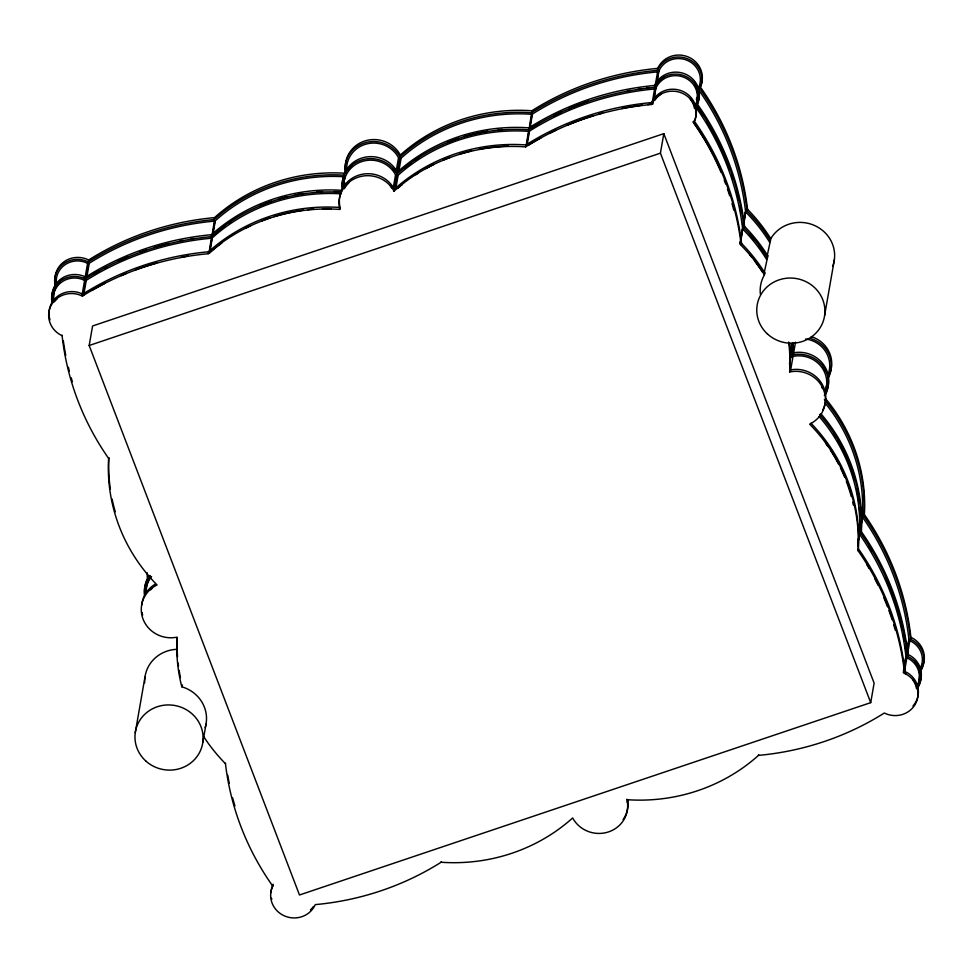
<?xml version="1.0" encoding="UTF-8"?>
<svg xmlns="http://www.w3.org/2000/svg" width="973" height="973" viewBox="0 0 973 973"><rect width="100%" height="100%" fill="white"/><g stroke="black" fill="none" stroke-linecap="round" stroke-linejoin="round"><path stroke-width="1.46" d="M789.553 364.437L791 354.768A174.544 166.468 9.9 0 0 791.28 343.408M791.487 354.865L791.341 352.822A174.544 166.468 9.9 0 0 791.499 349.733M857.724 543.481L859.414 533.496A174.544 166.468 9.9 0 0 819.193 416.566M860.546 527.354L862.394 516.42A174.544 166.468 9.9 0 0 825.858 403.917M205.145 727.695A34.128 32.547 9.9 0 0 181.793 686.804A176.198 168.037 9.9 0 1 177.037 637.145A29.166 27.816 9.9 0 1 143.067 619.132A29.166 27.816 9.9 0 1 157.054 584.968A176.198 168.037 9.9 0 1 108.623 458.417A280.844 267.843 9.9 0 1 62.296 337.351L62.187 335.199M82.121 294.588L84.602 280.406L86.269 280.333A279.19 266.274 9.9 0 1 211.384 238.215L212.345 237.801A174.544 166.468 9.9 0 1 341.207 193.822M85.101 277.512L87.582 263.33L89.248 263.257A279.19 266.274 9.9 0 1 214.364 221.126L215.325 220.713A174.544 166.468 9.9 0 1 344.187 176.745M62.102 335.685A23.23 22.148 9.9 0 1 50.985 305.704A23.23 22.148 9.9 0 1 82.364 296.096L82.705 294.15A280.844 267.843 9.9 0 1 208.563 251.776A176.198 168.037 9.9 0 1 340.112 207.48A29.166 27.816 9.9 0 1 358.417 175.274A29.166 27.816 9.9 0 1 394.369 189.212A176.198 168.037 9.9 0 1 525.919 144.916A280.844 267.843 9.9 0 1 651.776 102.542A23.23 22.148 9.9 0 1 682.511 91.231A23.23 22.148 9.9 0 1 694.26 121.005L694.381 121.175M52.068 302.591A23.23 22.148 9.9 0 1 60.825 280.723A23.23 22.148 9.9 0 1 85.344 279.02L85.685 277.062A280.844 267.843 9.9 0 1 211.542 234.688A176.198 168.037 9.9 0 1 341.632 190.294M55.303 286.585A23.23 22.148 9.9 0 1 63.354 263.975A23.23 22.148 9.9 0 1 88.324 261.944L88.665 259.986A280.844 267.843 9.9 0 1 214.522 217.611A176.198 168.037 9.9 0 1 346.084 173.316M83.155 294.077L85.466 280.844M85.965 277.95L88.446 263.768M83.629 295.464L86.269 280.333M86.938 276.49L89.248 263.257M89.175 345.5L92.581 325.979L663.817 133.642L874.119 683.131L870.713 702.652L299.477 894.99L89.175 345.5L660.412 153.162L663.817 133.642M108.623 458.417L108.733 457.809M82.364 296.096A280.844 267.843 9.9 0 1 208.222 253.722L208.563 251.776M85.344 279.02A280.844 267.843 9.9 0 1 211.202 236.646L211.542 234.688M88.324 261.944A280.844 267.843 9.9 0 1 214.182 219.557L214.522 217.611M211.384 238.215L208.915 253.321M214.364 221.126L211.895 236.244M209.463 252.335L211.944 238.154M212.442 235.259L214.924 221.078M209.864 251.983L212.345 237.801M213.014 233.958L215.325 220.713M135.235 732.815L144.953 677.184M181.793 686.804L182.474 684.956M627.001 799.198L626.916 799.684A29.166 27.816 9.9 0 1 608.624 831.879A29.166 27.816 9.9 0 1 572.671 817.952A176.198 168.037 9.9 0 1 441.122 862.248A280.844 267.843 9.9 0 1 315.264 904.622A23.23 22.148 9.9 0 1 284.53 915.934A23.23 22.148 9.9 0 1 272.781 886.16A280.844 267.843 9.9 0 1 225.468 763.696L225.554 763.209M208.222 253.722A176.198 168.037 9.9 0 1 339.772 209.426L340.076 207.723M344.32 184.396L344.649 182.51M393.238 188.02L395.537 174.775A27.512 26.247 9.9 0 0 363.853 160.983A27.512 26.247 9.9 0 0 343.688 187.57M396.047 171.88L398.529 157.699A27.512 26.247 9.9 0 0 366.833 143.907A27.512 26.247 9.9 0 0 346.668 170.494M272.781 886.16L272.927 885.296M339.772 209.426A29.166 27.816 9.9 0 1 358.076 177.232A29.166 27.816 9.9 0 1 394.029 191.158L394.369 189.212M394.406 188.957L396.546 176.672L395.537 174.775M342.301 190.039A29.166 27.816 9.9 0 1 362.211 159.791A29.166 27.816 9.9 0 1 397.008 174.082L399.526 159.584L398.529 157.699M345.281 172.963A29.166 27.816 9.9 0 1 365.191 142.703A29.166 27.816 9.9 0 1 399.988 157.006L400.329 155.048A176.198 168.037 9.9 0 1 531.878 110.752A280.844 267.843 9.9 0 1 657.736 68.378A23.23 22.148 9.9 0 1 688.47 57.066A23.23 22.148 9.9 0 1 700.219 86.84L700.28 86.938M395.829 188.47L398.139 175.237A174.544 166.468 9.9 0 1 528.461 131.355L529.482 131.112A279.19 266.274 9.9 0 1 654.598 88.981L655.936 88.044A21.576 20.579 9.9 0 1 684.481 77.524A21.576 20.579 9.9 0 1 695.403 105.193L695.233 106.142M398.808 171.394L401.119 158.161A174.544 166.468 9.9 0 1 531.44 114.279L532.462 114.023A279.19 266.274 9.9 0 1 657.578 71.893L658.916 70.956A21.576 20.579 9.9 0 1 687.461 60.448A21.576 20.579 9.9 0 1 698.383 88.117L698.055 90.002M394.029 191.158A176.198 168.037 9.9 0 1 525.578 146.874L525.919 144.916M528.558 129.786L528.898 127.84A280.844 267.843 9.9 0 1 654.756 85.454A23.23 22.148 9.9 0 1 685.491 74.143A23.23 22.148 9.9 0 1 697.24 103.929L696.899 105.875A23.23 22.148 9.9 0 0 685.15 76.101A23.23 22.148 9.9 0 0 654.415 87.412A280.844 267.843 9.9 0 0 528.558 129.786A176.198 168.037 9.9 0 0 397.008 174.082M399.988 157.006A176.198 168.037 9.9 0 1 531.538 112.71L531.878 110.752M528.461 131.355L526.028 146.497M531.44 114.279L529.008 129.421M526.539 145.585L529.02 131.391M529.689 127.548L532 114.315M527.171 144.345L529.482 131.112M529.981 128.205L532.462 114.023M441.122 862.248L441.231 861.628M525.578 146.874A280.844 267.843 9.9 0 1 651.436 104.488L651.776 102.542M654.415 87.412L654.756 85.454M531.538 112.71A280.844 267.843 9.9 0 1 657.395 70.336L657.736 68.378M652.129 103.162L654.598 88.981M655.109 86.086L657.578 71.893M652.919 104.014L653.418 101.18M653.747 99.295L655.559 88.896M656.07 85.989L656.24 85.052M656.568 83.155L658.539 71.807M653.795 100.328L655.936 88.044M656.447 85.138L656.276 86.086A21.576 20.579 9.9 0 1 664.389 76.879M656.775 83.252L658.916 70.956M696.4 99.465L696.729 97.568M695.209 108.635L695.209 106.276M703.552 116.225A279.19 266.274 9.9 0 0 695.877 104.792L696.048 103.843M696.704 100.061L697.033 98.176M698.188 91.559L698.128 89.102M694.26 121.005L693.919 122.963A23.23 22.148 9.9 0 0 682.17 93.177A23.23 22.148 9.9 0 0 651.436 104.488M700.001 88.969L700.219 86.84M739.942 243.615L740.429 240.781M740.599 239.832L742.581 228.485A279.19 266.274 9.9 0 0 695.537 106.75M743.421 223.705L742.922 226.539A279.19 266.274 9.9 0 0 742.594 223.851M743.579 222.756L745.561 211.409A279.19 266.274 9.9 0 0 698.517 89.662M740.003 244.15L740.502 241.316M740.83 239.419L742.581 228.485M743.153 226.125L743.481 224.228M743.81 222.343L745.561 211.409M740.55 243.591L742.642 229.02M743.53 226.514L745.622 211.944M760.387 294.284A34.128 32.547 9.9 0 1 764.474 274.787A176.198 168.037 9.9 0 0 741.231 245.415L741.572 243.469A280.844 267.843 9.9 0 0 695.233 122.403L695.172 122.318M764.255 272.574L767.454 257.711A176.198 168.037 9.9 0 0 744.211 228.339L744.552 226.393A280.844 267.843 9.9 0 0 698.225 105.315L698.042 105.06M767.235 255.498L770.434 240.635A176.198 168.037 9.9 0 0 747.191 211.263L747.532 209.304A280.844 267.843 9.9 0 0 701.205 88.239L701.144 88.154M764.474 274.787L764.814 272.841A176.198 168.037 9.9 0 0 741.572 243.469M767.454 257.711L767.794 255.765A176.198 168.037 9.9 0 0 744.552 226.393M770.434 240.635L770.774 238.677A176.198 168.037 9.9 0 0 747.532 209.304M789.517 363.282L791 354.768M791.341 352.822L791.511 351.873M792.496 346.193L792.995 343.36M791.219 354.914L791.548 353.029M792.545 347.349L793.36 342.63M626.916 799.684A176.198 168.037 9.9 0 0 758.478 755.389A280.844 267.843 9.9 0 0 884.335 713.014A23.23 22.148 9.9 0 0 915.715 703.418A23.23 22.148 9.9 0 0 904.598 673.425A280.844 267.843 9.9 0 0 858.064 550.694A176.198 168.037 9.9 0 0 809.633 424.143A29.166 27.816 9.9 0 0 823.632 389.978A29.166 27.816 9.9 0 0 789.662 371.966L790.003 370.008A176.198 168.037 9.9 0 0 789.371 343.201M825.299 395.014A29.166 27.816 9.9 0 0 822.161 365.216A29.166 27.816 9.9 0 0 792.642 354.89L792.983 352.931A176.198 168.037 9.9 0 0 793.275 343.737M790.55 370.604L793.019 356.422A27.512 26.247 9.9 0 1 820.032 365.203A27.512 26.247 9.9 0 1 824.885 392.034M793.53 353.527L795.513 342.18M824.642 315.337L834.36 259.706M758.478 755.389L758.624 754.537M857.76 542.958L859.414 533.496M860.57 526.819L862.394 516.42M857.712 545.817L859.378 534.031M860.691 528.74L862.358 516.943M858.064 550.694L858.405 548.736A176.198 168.037 9.9 0 0 810.983 423.231M917.612 688.215A23.23 22.148 9.9 0 0 907.578 656.337A280.844 267.843 9.9 0 0 861.056 533.618L861.397 531.659A176.198 168.037 9.9 0 0 820.798 413.622M920.592 671.139A23.23 22.148 9.9 0 0 910.558 639.261A280.844 267.843 9.9 0 0 864.036 516.529L864.377 514.583A176.198 168.037 9.9 0 0 825.651 398.76M903.467 670.665L905.936 656.483A279.19 266.274 9.9 0 0 859.682 534.469M906.362 655.303L908.916 639.407A279.19 266.274 9.9 0 0 862.674 517.393M903.394 672.501L904.051 668.719M904.221 667.77L905.936 656.483M906.374 655.425L907.043 651.642M907.201 650.694L908.916 639.407M904.245 672.89L906.885 657.76L906.033 657.371M907.395 654.865L909.864 640.684L909.013 640.295M904.598 673.425L904.939 671.467A280.844 267.843 9.9 0 0 858.405 548.736M907.578 656.337L907.918 654.391A280.844 267.843 9.9 0 0 861.397 531.659M910.558 639.261L910.898 637.315A280.844 267.843 9.9 0 0 864.377 514.583M202.834 742.241L206.021 724.107M695.549 103.649L695.877 104.792M769.546 242.253L769.594 242.155A174.544 166.468 9.9 0 0 746.011 212.333M763.927 274.459L764.814 272.841M767.794 255.765L766.906 257.383A174.544 166.468 9.9 0 0 758.806 245.476M212.503 236.001L212.686 235.843A174.544 166.468 9.9 0 1 224.787 225.955M209.523 253.089L209.669 252.944A174.544 166.468 9.9 0 1 221.808 243.031M399.526 159.584L401.119 158.161M396.546 176.672L398.139 175.237M792.557 354.634L793.36 354.476M790.879 356.872L793.019 356.422M903.455 672.525L904.136 672.842M85.539 278.752L84.943 278.46A21.576 20.579 9.9 0 0 83.994 278.01M700.803 90.1L700.803 90.1A280.844 267.843 9.9 0 1 747.191 211.263M697.823 107.188L697.884 107.273A280.844 267.843 9.9 0 1 744.211 228.339M694.71 124.094L694.892 124.349A280.844 267.843 9.9 0 1 741.231 245.415M660.412 153.162L870.713 702.652M150.547 589.845A27.512 26.247 9.9 0 1 152.311 588.203M149.003 577.804A27.512 26.247 9.9 0 1 148.881 575.42M54.391 301.861A21.576 20.579 9.9 0 1 57.152 298.76M53.296 299.246A21.576 20.579 9.9 0 1 84.602 280.406M56.276 282.158A21.576 20.579 9.9 0 1 87.582 263.33M91.79 290.513A279.19 266.274 9.9 0 1 105.048 283.265M121.309 275.59A279.19 266.274 9.9 0 1 126.429 273.425M135.502 269.886A279.19 266.274 9.9 0 1 156.726 262.978M181.197 257.2A279.19 266.274 9.9 0 1 188.057 255.984M245.269 228.387A174.544 166.468 9.9 0 1 250.572 225.76M261.469 221.029A174.544 166.468 9.9 0 1 269.874 217.964M274.143 216.59A174.544 166.468 9.9 0 1 303.308 210.192M307.736 209.657A174.544 166.468 9.9 0 1 313.659 209.11M322.501 208.66A174.544 166.468 9.9 0 1 331.306 208.648M344.284 188.738A27.512 26.247 9.9 0 1 348.869 182.863M390.416 186.086A27.512 26.247 9.9 0 1 391.754 187.971M397.616 188.494A174.544 166.468 9.9 0 1 401.958 184.858M415.897 174.69A174.544 166.468 9.9 0 1 418.354 173.109M425.894 168.621A174.544 166.468 9.9 0 1 433.703 164.498M443.141 160.168A174.544 166.468 9.9 0 1 450.049 157.407M459.949 154.026A174.544 166.468 9.9 0 1 471.491 150.888M478.801 149.319A174.544 166.468 9.9 0 1 508.307 146.108M527.998 145.512A279.19 266.274 9.9 0 1 540.964 137.898M549.49 133.398A279.19 266.274 9.9 0 1 555.692 130.358M567.077 125.262A279.19 266.274 9.9 0 1 593.25 115.726M598.602 114.121A279.19 266.274 9.9 0 1 602.64 112.99M621.674 108.502A279.19 266.274 9.9 0 1 642.302 105.157M647.811 104.512A279.19 266.274 9.9 0 1 651.959 104.111M654.72 100.487A21.576 20.579 9.9 0 1 661.409 93.955M690.222 99.027A21.576 20.579 9.9 0 1 694.442 108.319M692.898 121.868A279.19 266.274 9.9 0 1 721.09 172.416M724.192 180.102A279.19 266.274 9.9 0 1 725.651 183.97M727.512 189.163A279.19 266.274 9.9 0 1 729.665 195.707M732.024 203.6A279.19 266.274 9.9 0 1 733.788 210.217M743.019 229.409A174.544 166.468 9.9 0 1 766.566 259.341M749.915 255.06A174.544 166.468 9.9 0 1 751.436 256.896M754.391 260.642A174.544 166.468 9.9 0 1 762.65 272.428M821.54 386.5A27.512 26.247 9.9 0 1 822.428 388.555M805.547 338.981A27.512 26.247 9.9 0 1 827.865 374.946M825.505 443.019A174.544 166.468 9.9 0 1 828.023 446.595M830.443 450.219A174.544 166.468 9.9 0 1 838.531 464.085M840.502 468.001A174.544 166.468 9.9 0 1 844.698 477.317M846.315 481.392A174.544 166.468 9.9 0 1 851.302 496.583M852.725 502.19A174.544 166.468 9.9 0 1 853.37 505.011M866.809 564.608A279.19 266.274 9.9 0 1 868.925 568.171M874.946 579.044A279.19 266.274 9.9 0 1 878.072 585.199M883.837 597.763A279.19 266.274 9.9 0 1 887.473 606.714M888.933 610.594A279.19 266.274 9.9 0 1 892.083 619.704M893.737 624.958A279.19 266.274 9.9 0 1 895.269 630.224M906.885 657.76A21.576 20.579 9.9 0 1 917.223 685.624M909.864 640.684A21.576 20.579 9.9 0 1 920.203 668.548M905.182 673.34A21.576 20.579 9.9 0 1 906.106 673.851M913.112 680.273A21.576 20.579 9.9 0 1 916.517 688.787M147.361 577.926A29.166 27.816 9.9 0 1 147.349 572.842M148.054 578.424A29.166 27.816 9.9 0 1 147.701 575.967M55.948 285.685A23.23 22.148 9.9 0 1 63.257 262.357A23.23 22.148 9.9 0 1 88.665 259.986M214.182 219.557A176.198 168.037 9.9 0 1 344.272 175.176M345.622 171.005A29.166 27.816 9.9 0 1 365.532 140.757A29.166 27.816 9.9 0 1 400.329 155.048M657.395 70.336A23.23 22.148 9.9 0 1 688.13 59.012A23.23 22.148 9.9 0 1 699.879 88.798M770.774 238.677A34.128 32.547 9.9 0 1 814.437 225.444A34.128 32.547 9.9 0 1 832.791 266.091M811.02 338.592A29.166 27.816 9.9 0 1 828.278 377.938M811.36 336.646A29.166 27.816 9.9 0 1 828.619 375.979M824.386 399.599A176.198 168.037 9.9 0 1 864.036 516.529M910.898 637.315A23.23 22.148 9.9 0 1 920.312 670.093M144.697 682.766A34.128 32.547 9.9 0 1 175.699 649.38M627.719 800.037A29.166 27.816 9.9 0 1 623.121 819.473M313.44 906.471A23.23 22.148 9.9 0 1 310.484 909.852M271.808 899.283A23.23 22.148 9.9 0 1 271.528 898.213M271.005 892.691A23.23 22.148 9.9 0 1 273.121 884.202M225.468 763.696A176.198 168.037 9.9 0 1 203.491 736.318M234.919 805.972A280.844 267.843 9.9 0 1 232.681 798.006M229.239 783.277A280.844 267.843 9.9 0 1 227.743 775.213M142.654 614.936A29.166 27.816 9.9 0 1 142.094 612.576M141.73 605.048A29.166 27.816 9.9 0 1 155.279 584.141M115.288 511.822A176.198 168.037 9.9 0 1 112.09 499.064M110.338 489.078A176.198 168.037 9.9 0 1 108.891 457.869M72.379 381.696A280.844 267.843 9.9 0 1 71.199 377.779M69.387 371.212A280.844 267.843 9.9 0 1 68.39 367.259M65.75 355.34A280.844 267.843 9.9 0 1 63.306 340.72M49.988 319.849A23.23 22.148 9.9 0 1 57.298 296.522A23.23 22.148 9.9 0 1 82.705 294.15M788.665 342.034A176.198 168.037 9.9 0 1 789.662 371.966M790.003 370.008A29.166 27.816 9.9 0 1 819.509 380.346A29.166 27.816 9.9 0 1 822.659 410.144M904.939 671.467A23.23 22.148 9.9 0 1 912.954 705.997M628.376 799.757A29.166 27.816 9.9 0 1 627.184 802.117M144.381 595.002A29.166 27.816 9.9 0 1 150.256 575.566M145.074 595.5A29.166 27.816 9.9 0 1 149.039 575.724M52.408 300.645A23.23 22.148 9.9 0 1 61.165 278.777A23.23 22.148 9.9 0 1 85.685 277.062M211.202 236.646A176.198 168.037 9.9 0 1 341.292 192.253M342.642 188.093A29.166 27.816 9.9 0 1 362.552 157.833A29.166 27.816 9.9 0 1 397.349 172.136A176.198 168.037 9.9 0 1 528.898 127.84M792.91 342.605A176.198 168.037 9.9 0 1 792.642 354.89M792.983 352.931A29.166 27.816 9.9 0 1 823.316 364.328A29.166 27.816 9.9 0 1 824.301 395.318M819.497 414.486A176.198 168.037 9.9 0 1 861.056 533.618M907.918 654.391A23.23 22.148 9.9 0 1 917.332 687.169M180.455 677.609A176.198 168.037 9.9 0 1 179.129 670.336M178.509 666.164A176.198 168.037 9.9 0 1 178.12 663.039M177.536 656.799A176.198 168.037 9.9 0 1 177.22 638.252M145.901 592.508A27.512 26.247 9.9 0 1 151.557 576.539M146.242 590.55A27.512 26.247 9.9 0 1 150.438 576.575M53.843 299.343A21.576 20.579 9.9 0 1 60.144 281.671M93.59 274.118A279.19 266.274 9.9 0 1 99.538 270.713M104.366 268.086A279.19 266.274 9.9 0 1 106.799 266.809M117.964 261.336A279.19 266.274 9.9 0 1 128.12 256.872M139.796 252.323A279.19 266.274 9.9 0 1 146.376 250.025M154.354 247.47A279.19 266.274 9.9 0 1 169.168 243.396M180.066 240.939A279.19 266.274 9.9 0 1 182.802 240.392M191.036 238.908A279.19 266.274 9.9 0 1 193.797 238.47M228.29 223.413A174.544 166.468 9.9 0 1 230.662 221.771M260.314 205.644A174.544 166.468 9.9 0 1 271.443 201.362M278.558 199.076A174.544 166.468 9.9 0 1 287.217 196.716M294.515 195.087A174.544 166.468 9.9 0 1 303.333 193.53M316.639 192.034A174.544 166.468 9.9 0 1 322.537 191.681M334.286 191.559A174.544 166.468 9.9 0 1 341.547 191.876M343.992 183.289A27.512 26.247 9.9 0 1 345.245 176.186M348.602 169.545A27.512 26.247 9.9 0 1 351.849 165.775M393.396 168.998A27.512 26.247 9.9 0 1 394.746 170.895M404.938 167.782A174.544 166.468 9.9 0 1 410.594 163.391M415.276 160.034A174.544 166.468 9.9 0 1 418.876 157.614M447.495 142.508A174.544 166.468 9.9 0 1 458.66 138.324M464.352 136.512A174.544 166.468 9.9 0 1 487.668 131.197M497.994 129.859A174.544 166.468 9.9 0 1 502.433 129.47M530.978 128.436A279.19 266.274 9.9 0 1 539.176 123.51M553.698 115.702A279.19 266.274 9.9 0 1 561.178 112.102M568.779 108.721A279.19 266.274 9.9 0 1 588.264 101.241M627.39 90.89A279.19 266.274 9.9 0 1 630.139 90.38M638.385 89.03A279.19 266.274 9.9 0 1 641.146 88.628M646.656 87.898A279.19 266.274 9.9 0 1 649.417 87.582M694.977 84.554A21.576 20.579 9.9 0 1 696.85 100.426M707.176 122.099A279.19 266.274 9.9 0 1 729.58 169.484M731.368 174.69A279.19 266.274 9.9 0 1 732.645 178.618M736.087 190.489A279.19 266.274 9.9 0 1 738.361 199.793M739.772 206.458A279.19 266.274 9.9 0 1 741 213.148M749.806 234.371A174.544 166.468 9.9 0 1 754.416 239.82M827.099 380.492A27.512 26.247 9.9 0 1 826.053 387.728M823.426 367.393A27.512 26.247 9.9 0 1 825.408 371.467M834.214 434.372A174.544 166.468 9.9 0 1 835.758 436.841M837.996 440.599A174.544 166.468 9.9 0 1 854.282 479.507M856.654 489.346A174.544 166.468 9.9 0 1 858.77 502.068M859.39 507.736A174.544 166.468 9.9 0 1 859.706 511.968M869.071 546.34A279.19 266.274 9.9 0 1 871.905 551.083M885.722 578.144A279.19 266.274 9.9 0 1 902.458 630.431M903.26 634.432A279.19 266.274 9.9 0 1 904.44 641.122M905.267 646.486A279.19 266.274 9.9 0 1 906.277 654.525M914.802 661.518A21.576 20.579 9.9 0 1 918.731 680.881M907.225 655.802A21.576 20.579 9.9 0 1 908.162 656.264M145.695 760.91A34.128 32.547 9.9 0 0 202.214 745.488A34.128 32.547 9.9 0 0 159.207 706.167A34.128 32.547 9.9 0 0 145.695 760.91M767.502 334.019A34.128 32.547 9.9 0 0 824.022 318.597A34.128 32.547 9.9 0 0 781.015 279.275A34.128 32.547 9.9 0 0 767.502 334.019"/></g></svg>
